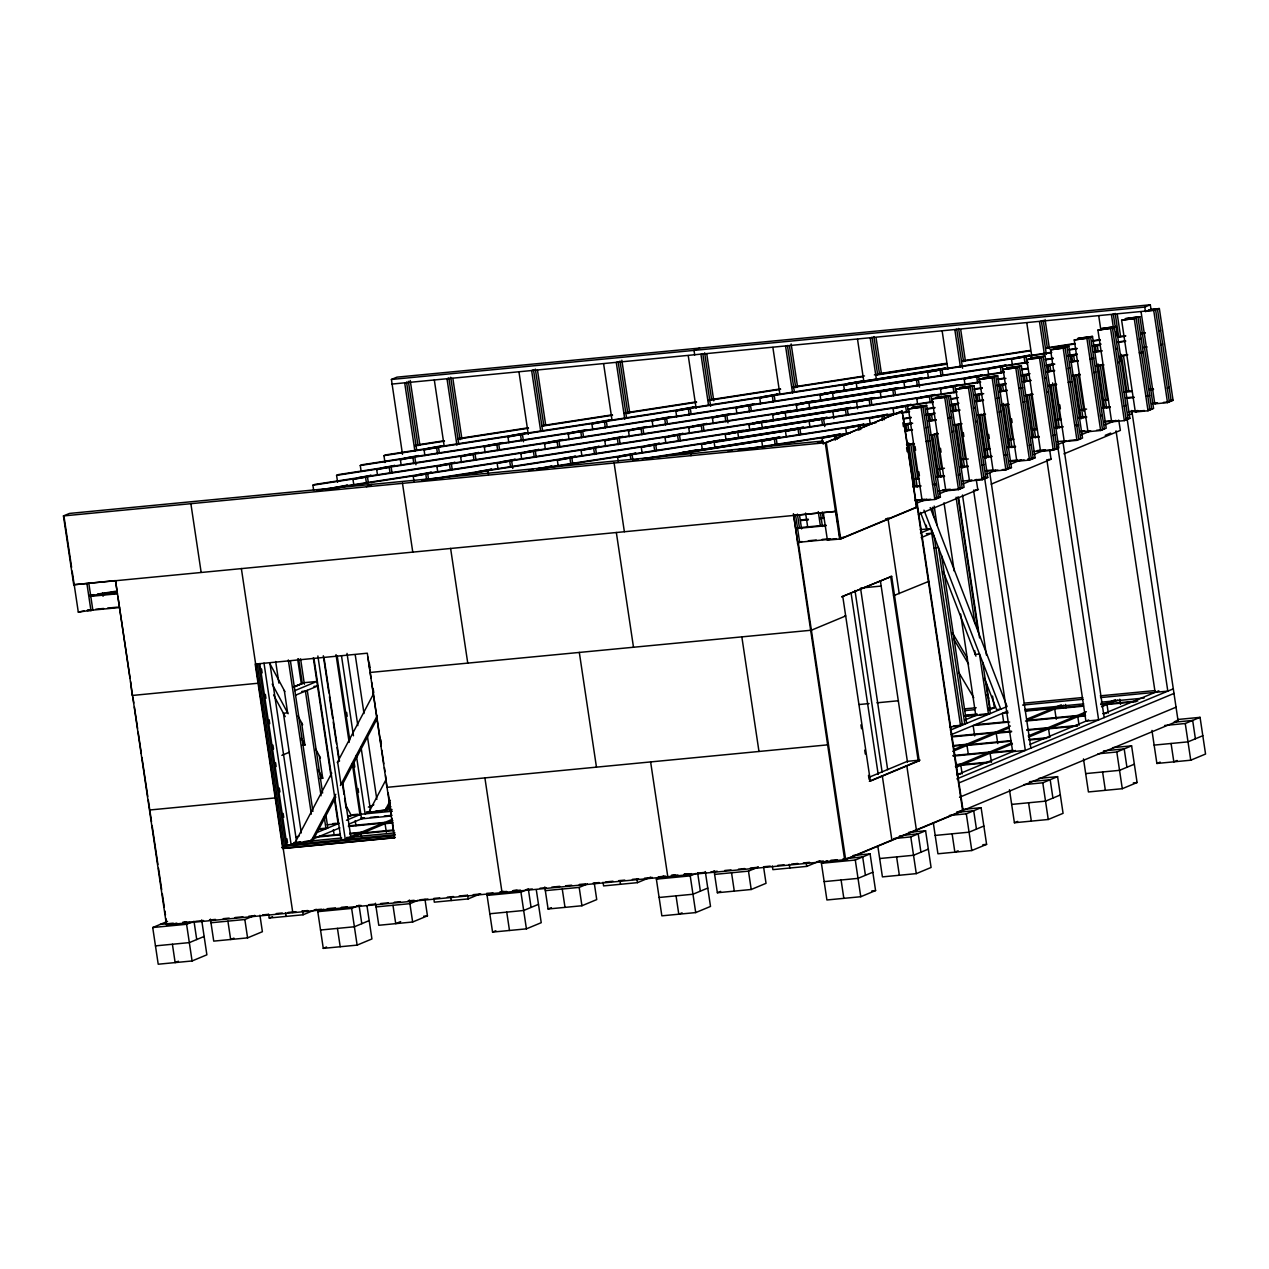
<?xml version="1.0" encoding="UTF-8"?>
<svg xmlns="http://www.w3.org/2000/svg" width="1269" height="1269" viewBox="0 0 1269 1269"><rect width="100%" height="100%" fill="white"/><g stroke="black" fill="none" stroke-linecap="round" stroke-linejoin="round"><path stroke-width="1.5" d="M331.748 773.059L294.82 843.092L312.713 840.776L335.793 797.011M337.284 762.558L373.308 694.27M310.857 841.553L335.793 794.283M340.409 785.527L377.353 715.494M342.265 784.75L377.353 718.222M386.347 779.039L368.803 812.303L386.712 809.987L390.408 802.991M384.856 810.764L390.392 800.263M792.871 515.515L835.985 511.375L73.729 584.755L63.45 515.928L69.446 513.437L822.788 441.057L823.248 444.118M402.495 454.334L391.423 379.463L396.975 377.147L1150.301 304.782L1150.999 309.366L1145.447 311.666L1144.765 307.082L1150.301 304.782M190.858 503.555L201.152 572.367M313.665 490.389L312.904 485.218L314.744 484.441L980.509 381.795M337.617 482.252L336.586 475.367L338.426 474.59L1004.191 371.928M361.046 470.672L360.269 465.501L362.125 464.74L1027.89 362.077M384.983 462.535L383.952 455.65L385.808 454.873L1051.573 352.227M73.729 584.755L115.193 580.615M329.321 489.374L331.177 488.597M333.033 487.835L347.468 485.123L345.612 485.884M353.845 485.139L353.004 479.523L354.86 478.746M356.716 477.969L371.151 475.272L369.295 476.034M377.527 475.272L376.703 469.657L378.543 468.896M380.399 468.118L394.833 465.406L392.978 466.183M401.226 465.422L400.385 459.806L402.225 459.029M404.081 458.268L418.516 455.555L416.676 456.317M424.909 455.571L424.068 449.956L425.924 449.178M427.764 448.401L442.199 445.705L440.359 446.466M343.756 486.661L331.13 489.088M353.004 479.523L367.455 476.811L368.311 482.553M376.703 469.657L391.138 466.944L391.994 472.702M400.385 459.806L414.82 457.094L415.962 464.755M424.068 449.956L438.503 447.243L439.36 452.985M366.503 486.677L372.055 484.361M699.568 348.087L694.016 350.387L694.714 354.971M72.159 571.098L78.297 612.086L84.087 610.944M414.122 482.22L413.25 476.43L415.106 475.653M416.946 474.892L431.397 472.179L429.541 472.956M437.805 472.369L436.933 466.58L438.788 465.802M440.644 465.041L455.079 462.328L453.223 463.09M461.488 462.519L460.615 456.713L462.471 455.952M464.327 455.174L478.762 452.462L476.906 453.239M485.17 452.652L484.314 446.862L486.154 446.101M488.01 445.324L502.445 442.611L500.605 443.389M508.853 442.802L507.997 437.012L509.837 436.235M511.693 435.473L526.127 432.761L524.287 433.522M78.297 612.086L92.843 610.103L88.751 582.772M402.479 483.219L412.758 552.031M413.25 476.43L427.685 473.718L428.525 479.317M436.933 466.58L451.383 463.867L452.208 469.467M460.615 456.713L475.066 454.001L475.891 459.616M484.314 446.862L498.749 444.15L499.589 449.749M507.997 437.012L522.431 434.299L523.542 441.771M241.364 568.496L292.79 912.585M475.304 472.576L473.448 473.353L487.883 470.64L488.454 474.479M477.144 471.814L491.595 469.102L489.739 469.863M498.019 469.149L497.178 463.486L499.034 462.725M500.874 461.948L515.325 459.235L513.469 460.012M521.702 459.283L520.861 453.636L522.717 452.859M524.557 452.097L539.008 449.385L537.152 450.146M545.4 449.432L544.544 443.785L546.4 443.008M548.256 442.231L562.69 439.534L560.835 440.295M569.083 439.582L568.226 433.919L570.082 433.157M571.938 432.38L586.373 429.668L584.517 430.445M592.766 429.715L591.925 424.068L593.765 423.291M595.621 422.529L610.056 419.817L608.216 420.578M497.178 463.486L511.613 460.774L512.771 468.451M520.861 453.636L535.296 450.923L536.168 456.681M544.544 443.785L558.994 441.073L559.851 446.831M568.226 433.919L582.677 431.206L583.534 436.964M591.925 424.068L606.36 421.356L607.216 427.114M537.422 468.721L551.856 466.009L550 466.786M558.233 466.199L557.377 460.409L559.232 459.632M561.072 458.87L575.507 456.158L573.667 456.935M581.963 456.332L581.107 450.543L582.947 449.781M584.803 449.004L599.238 446.291L597.398 447.069M605.646 446.482L604.79 440.692L606.645 439.931M608.486 439.153L622.936 436.441L621.08 437.218M629.345 436.631L628.472 430.841L630.328 430.064M632.168 429.303L646.619 426.59L644.763 427.352M653.027 426.765L652.155 420.975L654.011 420.213M655.867 419.436L670.302 416.724L668.446 417.501M676.71 416.914L675.838 411.124L677.694 410.363M679.549 409.586L693.984 406.873L692.128 407.65M557.377 460.409L571.811 457.697L572.7 463.582M581.107 450.543L595.542 447.83L596.414 453.715M604.79 440.692L619.224 437.979L620.113 443.864M628.472 430.841L642.907 428.129L643.795 434.014M652.155 420.975L666.606 418.278L667.478 424.147M675.838 411.124L690.288 408.412L691.161 414.297M618.209 461.107L617.638 457.316L619.494 456.554M621.35 455.777L635.785 453.065L633.929 453.842M642.146 453.144L641.305 447.465L643.145 446.704M645.001 445.927L659.436 443.214L657.596 443.991M665.876 443.278L665.035 437.615L666.875 436.837M668.731 436.076L683.166 433.363L681.326 434.125M689.559 433.427L688.718 427.748L690.558 426.987M692.414 426.21L706.849 423.497L705.009 424.274M713.241 423.576L712.401 417.898L714.257 417.12M716.097 416.359L730.547 413.646L728.692 414.424M736.94 413.71L736.083 408.047L737.939 407.27M739.779 406.508L754.23 403.796L752.374 404.557M760.623 403.859L759.766 398.18L761.622 397.419M763.478 396.642L777.913 393.929L776.057 394.707M617.638 457.316L632.073 454.603L632.945 460.361M641.305 447.465L655.74 444.753L656.596 450.511M665.035 437.615L679.47 434.902L680.327 440.66M688.718 427.748L703.153 425.036L704.009 430.794M712.401 417.898L726.836 415.185L727.994 422.863M736.083 408.047L750.518 405.334L751.391 411.093M759.766 398.18L774.217 395.468L775.073 401.226M614.085 462.884L624.364 531.711M450.606 548.398L467.753 663.1M701.567 444.388L716.002 441.644L701.567 444.388L702.439 450.162M725.233 434.521L739.668 431.793L725.233 434.521L726.09 440.311M748.948 424.671L763.399 421.942L748.948 424.671L749.82 430.445M772.647 414.804L787.081 412.076L772.647 414.804L773.503 420.594M796.329 404.954L810.764 402.225L796.329 404.954L797.186 410.744M820.012 395.103L834.447 392.375L820.012 395.103L820.869 400.893M843.695 385.253L858.13 382.508L843.695 385.253L844.567 391.026M696.015 449.972L681.58 452.7L779.943 437.044L765.508 439.74L767.364 438.963M719.697 440.105L705.263 442.833L803.642 427.193L789.191 429.874L791.047 429.112M743.364 430.254L728.929 432.983L827.293 417.342L812.858 420.023L814.698 419.262M767.095 420.404L752.66 423.132L851.023 407.476L836.572 410.173L838.428 409.395M790.777 410.537L776.342 413.266L874.706 397.625L860.271 400.306L862.111 399.545M814.46 400.687L800.025 403.415L898.389 387.759L883.954 390.455L885.794 389.694M838.143 390.836L823.708 393.564L922.071 377.908L907.636 380.605L909.492 379.828M861.841 380.97L847.391 383.698L945.77 368.058L931.319 370.738L933.175 369.977M720.348 447.211L722.204 446.434M744.031 437.345L745.886 436.584M767.697 427.494L769.537 426.717M791.428 417.628L793.268 416.866M815.11 407.777L816.95 407.016M838.793 397.927L840.649 397.149M862.476 388.06L864.332 387.299M886.159 378.21L888.014 377.448M905.638 370.056L907.494 369.295M850.389 432.872L739.399 449.987M690.986 455.714L690.463 452.272L692.319 451.51L677.884 454.239L776.247 438.582L777.104 444.34M715.034 448.29L714.161 442.421L799.93 428.732L800.787 434.49M738.685 438.424L737.812 432.57L823.597 418.881L824.739 426.558M762.415 428.573L761.543 422.704L847.327 409.015L848.184 414.773M786.098 418.722L785.225 412.853L871.01 399.164L871.866 404.922M809.796 408.856L808.908 403.003L894.693 389.297L895.549 395.071M833.368 398.307L832.591 393.136L918.375 379.447L919.517 387.124M857.162 389.155L856.289 383.286L942.058 369.596L942.93 375.354M822.629 442.072L822.042 438.217L823.898 437.44M825.754 436.663L840.189 433.966L838.333 434.728M846.597 434.141L845.741 428.351L847.581 427.59M849.437 426.812L863.872 424.1L862.032 424.877M870.28 424.274L869.424 418.5L871.264 417.723M873.12 416.962L887.554 414.249L885.714 415.011M893.947 414.424L893.075 408.65L894.931 407.872M896.786 407.111L911.221 404.399L909.365 405.16M917.677 404.573L916.805 398.783L918.661 398.022M920.501 397.245L934.952 394.532L933.096 395.309M941.36 394.707L940.488 388.933L942.344 388.155M944.199 387.394L958.634 384.681L956.778 385.443M965.043 384.856L964.186 379.082L966.026 378.305M967.882 377.527L982.317 374.831L980.461 375.592M988.725 375.005L987.869 369.216L989.709 368.454M991.565 367.677L1006 364.964L1004.16 365.742M1012.408 365.139L1011.552 359.365L1013.408 358.588M1015.248 357.826L1029.682 355.114L1027.842 355.875M817.236 443.373L822.788 441.057M822.042 438.217L836.493 435.505L837.064 439.391M845.741 428.351L860.176 425.638L860.763 429.541M869.424 418.5L883.859 415.788L884.445 419.69M893.075 408.65L907.525 405.937L908.398 411.791M916.805 398.783L931.24 396.071L932.414 403.875M940.488 388.933L954.938 386.22L955.811 392.073M964.186 379.082L978.621 376.37L979.494 382.207M987.869 369.216L1002.304 366.503L1003.176 372.356M1011.552 359.365L1025.986 356.652L1027.16 364.457M63.45 515.928L826.262 442.643L902.132 411.077L916.535 507.426L840.665 538.992L827.404 540.118L823.311 512.787M837.366 438.503L839.221 437.742M926.671 405.414L912.125 407.397L926.671 405.414L940.392 497.162L934.841 499.478L922.135 500.7L908.43 408.935L922.975 406.952L936.681 498.701M950.354 395.563L935.808 397.546L950.354 395.563L964.075 487.312L958.523 489.628L945.833 490.849L932.112 399.085L933.968 398.323L946.658 397.102L960.379 488.851L938.727 490.929M974.053 385.697L959.507 387.695L974.053 385.697L987.758 477.461L982.206 479.761L969.516 480.983L955.795 389.234L970.341 387.235L984.062 479L974.989 479.872M997.735 375.846L983.189 377.829L997.735 375.846L1011.441 467.595L1005.889 469.911L993.199 471.132L979.478 379.383L994.024 377.385L1007.745 469.149L1002.304 469.657M1021.386 365.995L1006.84 367.978L1021.386 365.995L1035.107 457.744L1029.556 460.06L1016.85 461.281L1003.144 369.517L1017.69 367.534L1031.411 459.283L1027.779 459.632M1045.117 356.129L1030.571 358.128L1045.117 356.129L1058.838 447.894L1053.286 450.194L1040.58 451.415L1026.875 359.666L1028.715 358.889L1041.421 357.668L1055.126 449.432L1033.474 451.51M1068.799 346.278L1054.253 348.261L1068.799 346.278L1082.52 438.027L1076.969 440.343L1064.263 441.564L1050.558 349.8L1065.103 347.817L1078.824 439.566M1092.498 336.428L1077.936 338.411L1092.498 336.428L1106.203 428.176L1100.651 430.492L1087.961 431.714L1074.24 339.949L1088.786 337.966L1102.507 429.715L1096.59 430.286M1116.181 326.561L1101.635 328.56L1116.181 326.561L1129.886 418.326L1124.334 420.626L1111.644 421.847L1097.923 330.099L1112.469 328.1L1126.19 419.865M1139.863 316.711L1125.317 318.693L1139.863 316.711L1153.569 408.459L1148.017 410.775L1135.327 411.997L1121.622 320.232L1136.167 318.249L1149.873 410.014M616.337 532.472L633.485 647.174M258.511 683.198L132.198 695.475L130.612 681.675M908.43 408.935L922.975 406.952M932.112 399.085L946.658 397.102M955.795 389.234L970.341 387.235M979.478 379.383L994.024 377.385M1003.144 369.517L1017.69 367.534M1026.875 359.666L1041.421 357.668M1050.558 349.8L1065.103 347.817M1074.24 339.949L1088.786 337.966M1097.923 330.099L1112.469 328.1M1121.622 320.232L1136.167 318.249M391.994 384.063L1155.647 310.096L1169.352 401.861L1163.451 402.432M1148.429 310.207L1159.343 308.557L1173.064 400.322L1167.512 402.622L1154.806 403.843L1141.101 312.095M909.683 423.735L911.539 422.958L904.337 424.068M957.064 404.018L958.904 403.241L951.718 404.351M980.715 394.167L982.571 393.39M1028.128 374.45L1029.984 373.673L1022.782 374.783M1051.811 364.6L1053.667 363.822L1046.481 364.933M1099.192 344.882L1101.032 344.105L1093.846 345.216M293.98 686.624L302.323 683.483L298.627 658.801M293.996 686.91L304.148 682.69L316.838 681.469L294.868 690.622M293.171 687.29L302.323 683.483M926.1 427.891L927.956 427.114M949.783 418.024L951.639 417.263L947.737 417.866M973.466 408.174L975.322 407.397M997.148 398.323L999.004 397.546M1020.815 388.473L1022.671 387.695L1018.769 388.298M1044.546 378.606L1046.402 377.829M1068.228 368.756L1070.084 367.978M1091.911 358.889L1093.767 358.128L1089.865 358.73M1115.594 349.038L1117.45 348.261M1139.292 339.188L1141.132 338.411M1158.771 331.035L1160.612 330.257M295.55 695.206L317.536 686.053L313.903 686.402M928.162 441.66L930.003 440.898L926.1 441.501M951.845 431.809L953.701 431.048M975.528 421.958L977.384 421.181M999.211 412.108L1001.067 411.33M1022.877 402.241L1024.733 401.48M1046.608 392.391L1048.448 391.613M1070.29 382.524L1072.146 381.763L1068.228 382.366M1093.973 372.674L1095.829 371.912M1117.656 362.823L1119.512 362.046M1141.339 352.972L1143.195 352.195L1139.276 352.798M1160.834 344.819L1162.674 344.042M793.664 515.436L844.646 859.716L1178.092 720.935L1131.774 410.49M149.774 809.987L275.643 797.884M281.861 755.356L289.126 752.327M934.634 484.948L936.474 484.171L932.541 484.552M958.317 475.082L960.173 474.32M982 465.231L983.856 464.47M1005.683 455.381L1007.538 454.603L1003.605 454.984M1029.349 445.53L1031.205 444.753M1053.08 435.664L1054.92 434.902M1076.762 425.813L1078.618 425.036L1074.669 425.416M1100.445 415.946L1102.301 415.185M1124.128 406.096L1125.984 405.334M1147.811 396.245L1149.666 395.468L1145.733 395.849M1167.306 388.092L1169.146 387.331M797.789 542.973L800.565 541.815M797.344 543.148L802.024 541.53M827.404 540.118L829.244 539.357M922.135 500.7L923.991 499.923M969.516 480.983L971.356 480.221M993.199 471.132L995.055 470.355M1016.85 461.281L1018.706 460.504M1064.263 441.564L1066.119 440.787M1087.961 431.714L1089.801 430.937M1111.644 421.847L1113.484 421.086M1135.327 411.997L1137.183 411.219M1154.806 403.843L1156.662 403.082M917.55 502.873L926.656 499.098M939.377 493.8L950.307 489.247L942.534 489.977M963.028 483.949L972.133 480.158M986.679 474.114L995.784 470.323M1010.346 464.264L1021.259 459.727M1033.997 454.429L1044.91 449.876M1057.474 444.658L1066.737 440.803M1081.299 434.744L1090.388 430.952M1104.95 424.909L1115.863 420.356M1128.601 415.058L1132.234 413.551M579.314 652.377L596.446 767.063M1105.22 435.346L1110.676 433.078M918.423 514.421L978.462 489.437M991.2 484.139L1051.24 459.156M1063.961 453.858L1120.368 430.397L1118.735 420.118M920.485 533.028L931.065 528.634L934.254 536.771L962.394 725.138L953.336 725.995M921.183 537.612L931.747 533.218L926.307 533.741M741.826 636.768L758.973 751.454M891.663 576.348L841.791 596.779L891.663 576.348L919.232 760.781L870.375 781.101L842.806 596.684M295.661 837.318L299.294 835.811M368.343 807.084L373.832 804.8M347.801 816.982L351.323 815.507L345.707 805.038M282.971 846.661L287.809 844.646M317.44 832.321L339.204 823.264M346.453 820.25L360.967 814.206M281.718 847.613L284.494 846.455L394.833 835.859M296.66 842.315L291.124 844.631L264 663.132M928.845 581.345L893.535 595.716M310.857 839.935L339.886 827.848M348.959 824.073L364.33 817.68M387.204 808.163L390.868 806.64M484.885 777.786L502.032 892.488M350.466 836.731L392.184 819.362M351.069 837.826L392.787 820.472M201.66 919.946L206.879 954.811L192.079 960.966L158.213 964.218L152.724 927.528L167.54 921.357M117.24 592.258L115.495 580.599L166.477 924.863L166.049 918.851M172.172 924.181L176.835 923.134M152.724 927.528L186.591 924.276L192.507 921.802M394.437 837.81L367.312 653.202L255.18 664.115L282.749 848.549L394.437 837.81L391.978 818.219M204.135 936.459L189.335 942.613L155.468 945.881M210.987 922.769L244.838 919.517L254.72 915.409M268.695 914.362L269.234 918.026L272.534 916.662M650.616 761.86L667.764 876.562M178.437 961.236L175.138 962.6L172.41 944.247M233.94 938.124L230.657 939.504L227.912 921.151M210.432 919.105L213.731 941.122L247.582 937.87L262.382 931.716L259.923 915.203M269.234 918.026L303.101 914.775L316.251 909.302M366.995 905.923L371.928 938.949L357.128 945.119L323.278 948.371L317.789 911.665L323.706 909.207M317.789 911.665L351.64 908.414L359.048 905.336L361.792 923.689M369.184 920.596L354.384 926.767L320.534 930.018M418.12 900.244L409.903 903.671L376.036 906.923M323.278 948.371L326.561 946.991M400.655 921.595L395.722 923.642L392.978 905.289M827.959 744.824L386.886 787.351L385.586 775.502M375.497 903.242L378.781 925.275L412.647 922.008L427.447 915.853L424.972 899.34M439.772 897.881L433.855 898.436L434.299 902.164L468.15 898.912L479.666 894.122M536.279 889.664L541.228 922.69L526.413 928.845L492.562 932.096L487.074 895.406L493.007 892.932L486.661 893.36M487.074 895.406L520.94 892.155L528.332 889.061L531.077 907.414M965.138 719.92L976.099 715.367M988.884 710.053L994.373 707.769L992.548 696.078M950.433 730.103L1007.063 706.547L930.193 507.568M538.484 904.337L523.685 910.492L489.818 913.759M545.337 890.648L579.187 887.396L587.42 883.97M951.131 734.703L1007.745 711.132M492.562 932.096L495.846 930.732M544.782 886.983L548.081 909.001L551.365 907.636M869.313 777.167L907.367 761.321L920.057 760.099L869.328 781.228M953.987 749.487L1010.378 726.027M1026.748 719.206L1061.328 704.818M548.081 909.001L581.932 905.749L596.731 899.594L594.273 883.081M603.045 882.241L603.584 885.905L637.45 882.653L650.6 877.18M952.749 751.359L1009.156 727.883M1063.739 705.183L1025.526 721.078L1075.414 716.303M705.31 871.565L710.513 906.431L695.713 912.585L661.847 915.837L656.374 879.131L663.766 876.054M656.374 879.131L690.225 875.88L696.142 873.421M955.398 766.238L1011.79 742.777M1028.16 735.957L1086.391 711.735M1102.761 704.914L1115.499 699.616M955.985 767.348L1012.392 743.872M1028.762 737.067L1085.154 713.59M1101.54 706.785L1117.91 699.965M956.905 774.82L1015.422 750.471M1029.682 744.538L1088.691 719.983M1104.284 713.495L1158.851 690.796M956.874 778.896L1173.365 688.813M959.348 782.751L1174.063 693.397M707.769 888.078L692.969 894.233L659.103 897.484M714.621 874.389L748.488 871.137L758.354 867.028M714.066 870.724L717.366 892.741L720.649 891.377M682.072 912.839L678.788 914.219L676.044 895.866M959.523 797.265L1176.109 707.166M717.366 892.741L751.216 889.49L766.032 883.319L763.557 866.806M772.329 865.966L772.884 869.646L806.735 866.394L819.901 860.905M853.165 855.496L870.09 853.863L875.578 890.568L860.763 896.723L826.912 899.975L821.424 863.285L827.34 860.81M166.477 924.863L845.662 859.605L963.139 810.732L916.694 499.986M821.424 863.285L855.29 860.033L870.09 853.863M893.868 838.555L910.793 836.921L925.593 830.767L931.081 867.473L916.281 873.627L882.415 876.879L877.767 845.677M949.386 815.459L966.312 813.826L981.111 807.671L986.6 844.377L971.8 850.531L937.934 853.783L933.27 822.582M1023.972 784.607L1042.785 782.799L1057.585 776.628L1063.073 813.334L1048.257 819.488L1014.407 822.74L1009.474 789.715M1097.986 753.802L1116.799 751.994L1131.599 745.839L1137.087 782.529L1122.288 788.699L1088.421 791.951L1083.488 758.91M1164.577 725.487L1185.262 723.504L1200.062 717.35L1205.55 754.04L1190.75 760.21L1156.884 763.462L1151.951 730.421M872.834 872.215L858.018 878.37L824.168 881.622M928.337 849.12L913.537 855.274L879.687 858.526M983.856 826.024L969.056 832.178L935.19 835.43M1060.329 794.981L1045.529 801.151L1011.663 804.403M1134.343 764.192L1119.544 770.346L1085.677 773.598M1202.806 735.703L1188.006 741.857L1154.14 745.109M1014.407 822.74L1017.69 821.376M1156.884 763.462L1160.183 762.098M958.158 850.785L954.859 852.149L952.115 833.812M1177.109 760.464L1173.825 761.828L1171.081 743.475M415.058 445.229L444.372 440.708M458.046 438.598L528.396 427.748M542.069 425.638L612.419 414.789M624.142 412.98L696.443 401.829M708.181 400.021L780.483 388.885M792.205 387.077L864.506 375.925M878.18 373.816L946.436 363.283M962.013 360.888L1030.158 350.387M1045.735 347.976L1074.938 343.471M1092.466 340.774L1100.255 339.569M1117.783 336.872L1125.571 335.666M1141.148 333.271L1145.035 332.668M415.153 445.689L444.467 441.168M458.157 439.058L528.491 428.224M542.18 426.114L612.53 415.264M624.253 413.456L696.554 402.305M708.276 400.496L780.578 389.345M792.3 387.537L862.65 376.687M874.373 374.878L947.023 363.664M962.108 361.364L1030.254 350.847M1045.83 348.452L1075.049 343.947M1092.561 341.234L1100.35 340.044M1117.878 337.332L1125.666 336.142M1141.243 333.731L1145.13 333.128M947.102 364.14L875.769 375.132L877.609 374.371L872.089 337.348L870.233 338.109L876.356 379.114M1069.101 349.514L1076.889 348.325M1092.466 345.914L1100.255 344.724M1117.767 342.011L1125.555 340.822M383.952 455.65L1051.668 352.687M1069.196 349.99L1076.984 348.785M1092.561 346.389L1100.35 345.184M1117.862 342.487L1125.651 341.282M1068.355 355.352L1077.349 353.972M1045.402 359.381L1053.191 358.175M1068.308 355.843L1076.556 354.574M1094.084 351.878L1101.873 350.672M360.269 465.501L1027.985 362.553M1045.497 359.841L1053.286 358.651M1068.26 356.335L1076.651 355.05M1094.179 352.338L1101.968 351.132M1143.21 347.532L1147.128 346.929M1021.719 369.231L1027.557 368.327M1046.417 365.424L1054.825 364.124M1070.401 361.728L1078.19 360.523M336.586 475.367L1004.302 372.404M1021.815 369.707L1027.668 368.803M1046.37 365.916L1052.969 364.901M1070.497 362.188L1078.285 360.999M1121.669 355.51L1127.538 354.606M1119.813 356.288L1127.649 355.082M998.037 379.082L1003.874 378.194M1021.402 375.481L1029.191 374.292M1046.719 371.579L1054.507 370.374M312.904 485.218L980.604 382.255M998.132 379.558L1005.92 378.352M1021.497 375.957L1029.286 374.752M1046.814 372.055L1054.602 370.849M1096.019 365.678L1101.904 364.774M1096.13 366.138L1103.967 364.933M997.307 384.919L1006.301 383.539M316.473 490.389L956.826 391.645M974.354 388.948L982.143 387.743M997.26 385.411L1005.508 384.142M1023.036 381.446L1030.825 380.24M318.519 490.548L322.437 489.945M326.339 489.342L956.921 392.121M974.449 389.409L982.238 388.219M997.196 385.903L1005.603 384.602M1023.131 381.906L1030.92 380.7M1072.337 375.529L1080.173 374.323M1072.448 375.989L1080.268 374.783M975.369 394.5L980.778 393.676M421.705 480.364L933.096 401.512M950.624 398.799L958.412 397.609M975.322 394.992L983.729 393.707M999.306 391.296L1007.094 390.091M433.538 479.016L933.191 401.972M950.719 399.275L956.556 398.371M975.274 395.484L981.873 394.469M999.401 391.772L1007.189 390.566M1048.654 385.379L1056.49 384.174M1048.765 385.855L1056.585 384.65M528.983 470.022L532.885 469.419M536.787 468.816L909.445 411.362M926.957 408.65L934.745 407.46M950.322 405.049L958.111 403.859M975.639 401.147L983.427 399.957M538.849 468.991L897.849 413.631M901.751 413.028L909.54 411.822M927.068 409.126L934.856 407.92M950.433 405.525L958.222 404.319M975.734 401.623L983.523 400.417M542.704 468.88L546.304 468.324M1026.922 394.945L1032.792 394.024M1025.082 395.706L1032.903 394.5M926.227 414.487L935.221 413.107M634.262 459.997L638.164 459.394M642.082 458.791L876.022 422.72M903.274 418.516L911.063 417.311M926.18 414.979L934.428 413.71M951.956 411.013L959.745 409.808M646.095 458.648L872.215 423.783M903.369 418.976L911.158 417.787M926.132 415.471L934.523 414.186M952.051 411.473L959.84 410.268M1001.241 405.097L1007.11 404.192M1001.352 405.572L1009.172 404.367M728.247 451.193L732.102 450.606M737.892 449.718L743.666 448.829M904.289 424.56L912.697 423.259M928.274 420.864L936.062 419.658M751.185 448.655L848.533 433.649M904.242 425.052L910.841 424.036M928.369 421.34L936.157 420.134M977.574 414.947L981.492 414.344M977.685 415.423L985.521 414.217M822.804 443.325L826.706 442.722M904.591 430.714L912.379 429.525M904.686 431.19L912.474 429.985M953.891 424.814L961.728 423.592M954.002 425.274L961.839 424.068M934.127 434.061L938.045 433.459M930.32 435.124L938.14 433.919M906.526 444.515L912.395 443.611M906.637 444.991L914.457 443.785M89.718 595.272L93.636 594.669M97.554 594.066L117.113 591.053M117.224 591.528L89.829 595.748L117.335 593.194M942.058 369.596L927.623 372.293L928.496 378.162M918.375 379.447L903.94 382.143L904.813 388.028M894.693 389.297L880.242 391.994L881.13 397.879M871.01 399.164L856.559 401.845L857.59 408.745M847.327 409.015L832.876 411.711L833.907 418.596M823.597 418.881L809.146 421.562L810.034 427.447M799.93 428.732L785.495 431.428L786.368 437.297M776.247 438.582L761.812 441.279L762.828 448.163M391.423 379.463L1144.765 307.082M1150.269 309.43L1159.343 308.557M1144.765 311.143L1155.647 310.096M902.132 411.077L825.247 442.738L839.65 539.087L916.71 507.029L902.989 415.264M1125.841 391.486L1131.742 390.915M1149.46 389.218L1153.394 388.837M1123.985 392.248L1131.869 391.502M1149.587 389.789L1153.521 389.424M1104.395 399.83L1108.329 399.449M1126.047 397.736L1133.915 396.991M1104.506 400.401L1108.44 400.021M1126.158 398.323L1134.042 397.562M1169.431 400.671L1173.064 400.322M1080.712 409.681L1086.613 409.11M1102.364 407.603L1110.232 406.841M1080.823 410.252L1084.757 409.887M1102.475 408.174L1110.359 407.428M1151.633 403.558L1157.55 402.987M1130.076 411.315L1137.944 410.553M1147.795 409.617L1151.729 409.237L1138.007 317.488M1128.22 412.092L1144.432 410.522M1057.014 419.531L1060.963 419.151M1078.682 417.453L1086.55 416.692M1057.14 420.118L1061.074 419.738M1078.793 418.04L1086.661 417.279M1126.269 418.675L1129.886 418.326M1104.411 421.356L1112.294 420.61M1104.538 421.942L1118.322 420.626M1033.331 429.382L1037.281 429.017M1054.983 427.304L1062.867 426.558M1033.458 429.969L1037.392 429.588M1055.11 427.891L1062.978 427.13M1080.728 431.222L1084.662 430.841M1080.855 431.793L1090.69 430.857M1009.648 439.248L1013.582 438.868M1031.3 437.171L1039.184 436.409M1009.775 439.82L1013.709 439.455M1031.427 437.742L1039.295 436.996M1057.172 441.66L1065.04 440.898M1068.974 440.517L1077 439.74M985.918 449.099L989.852 448.734M1007.57 447.021L1015.454 446.276M986.045 449.686L989.979 449.305M1007.697 447.608L1015.565 446.847M1037.296 450.543L1045.164 449.797M1053.048 449.036L1056.982 448.655L1043.277 356.906M962.267 458.966L966.201 458.585M983.919 456.872L991.787 456.126M962.378 459.537L968.279 458.966M984.03 457.459L991.914 456.697M1031.475 458.093L1035.107 457.744M1009.632 460.79L1017.5 460.028M1027.811 459.045L1033.252 458.521L1019.546 366.757M1009.743 461.377L1024.146 459.981M938.584 468.816L944.485 468.245M960.236 466.738L968.104 465.977M938.695 469.387L942.629 469.022M960.347 467.309L968.215 466.564M1048.242 459.505L1051.065 459.235L1049.78 450.622M1007.824 467.944L1011.441 467.595M985.965 470.64L991.882 470.069M986.092 471.227L997.894 470.085M914.886 478.667L918.835 478.286M936.538 476.589L944.422 475.827M915.012 479.254L918.946 478.873M936.665 477.176L944.533 476.414M982.317 477.985L987.758 477.461M981.968 478.603L985.902 478.223L972.197 386.474M962.41 481.078L970.277 480.317M912.855 486.439L920.739 485.694M912.982 487.026L920.85 486.265M958.285 488.454L962.219 488.089L948.514 396.325M974.973 489.993L977.796 489.723L976.242 479.396M936.76 497.511L940.392 497.162M914.917 500.208L924.752 499.256M934.603 498.32L938.537 497.94L924.831 406.175M915.028 500.795L930.78 499.272M915.52 507.521L916.535 507.426M800.469 519.989L808.337 519.227M820.155 518.085L824.089 517.72M800.58 520.56L808.464 519.814M820.266 518.672L824.2 518.291M885.683 518.767L889.315 518.418M796.472 527.952L825.992 525.112M89.893 596.414L117.462 593.781M796.583 528.523L826.103 525.699M920.184 529.665L931.065 528.634L960.554 725.9L949.672 726.947M87.434 610.024L91.067 609.675M95.778 609.231L103.646 608.47M107.579 608.089L117.43 607.153M808.369 540.768L816.237 540.007M822.138 539.436L830.021 538.691M839.856 537.739L843.79 537.358M87.402 610.627L119.508 607.534M798.645 542.291L836.509 538.659M934.19 547.986L938.425 547.573L964.805 724.123L961.172 724.472M861.714 587.928L881.336 586.056M844.678 616.036L845.693 615.941L811.383 630.217L370.183 672.459L371.056 678.296M301.784 691.446L305.417 691.097L321.057 795.774M302.054 745.268L304.877 744.998L301.546 722.696M859.256 704.517L869.059 703.565M876.895 702.82L898.468 700.742M964.361 708.895L976.194 707.753M1024.242 703.137L1082.711 697.522M1100.255 695.84L1154.822 690.59M964.726 710.64L974.576 709.688M988.377 708.356L994.293 707.801M1022.592 705.072L1083.012 699.267M1100.556 697.585L1167.813 691.129L1126.967 417.802M965.408 715.224L977.241 714.082M1025.225 709.482L1083.694 703.867M1101.238 702.169L1144.115 698.061M964.963 715.779L976.495 714.669M979.462 714.558L990.343 713.511L982.682 662.291M965.043 716.366L976.559 715.256M1025.368 710.561L1054.174 707.801M319.899 778.547L322.723 778.278L319.391 755.959M1008.141 712.813L1002.383 713.368L1003.668 721.966M1025.431 711.148L1052.318 708.562M1056.554 708.165L1083.44 705.58M1100.731 703.914L1106.505 703.359M1083.52 706.167L1054.713 708.927L1056.252 719.253M1100.81 704.501L1104.649 704.136M1108.884 703.724L1137.833 700.948M1135.977 701.709L1107.028 704.501L1108.313 713.099M975.004 724.758L1007.649 721.633M1009.648 722.029L973.149 725.535L974.687 735.861M1027.319 720.332L1077.254 715.526M1079.649 715.89L1085.439 715.335M1102.809 713.67L1106.663 713.305M1085.518 715.922L1077.793 716.668L1079.078 725.265M951.528 736.369L995.705 732.134M951.591 736.956L993.849 732.895M998.084 732.499L1011.536 731.198M1026.891 729.723L1048.02 727.692M1011.599 731.785L996.228 733.26L997.783 743.586M1026.97 730.309L1046.179 728.469M1050.399 728.057L1077.429 725.456M1077.508 726.042L1048.559 728.834L1049.844 737.432M1177.489 719.507L1200.062 717.35M1175.268 721.204L1178.092 720.935M1173.857 722.235L1192.67 720.427L1195.398 738.78M953.019 745.585L966.47 744.3M953.082 746.172L964.614 745.062M968.85 744.665L1011.107 740.604M1011.171 741.191L966.994 745.426L968.279 754.024M1028.889 739.478L1048.194 737.622M1028.969 740.065L1046.338 738.399M386.141 808.179L389.71 807.845M366.424 811.938L370.659 811.525L365.107 813.841L356.351 755.293M376.005 811.018L392.01 809.479M953.051 755.531L989.55 752.025M953.13 756.118L987.694 752.803M991.93 752.39L1013.154 750.344M1013.233 750.931L990.09 753.167L991.375 761.765M352.719 814.73L358.159 814.206M360.872 814.254L392.359 811.224M348.499 815.777L359.936 814.635L352.354 763.89M919.232 760.781L918.217 760.877L890.648 576.443M360.555 818.346L364.489 817.966M370.405 817.395L378.273 816.633M384.174 816.078L392.058 815.317M905.812 766.032L906.827 765.937L916.424 830.164L915.409 830.259M391.074 815.999L361.554 818.838L353.29 763.51M1112.786 747.647L1131.599 745.839M332.7 823.644L336.333 823.295M327.228 824.771L338.109 823.724L334.318 798.344M956.477 764.557L960.316 764.192M1103.507 750.899L1124.191 748.916L1126.935 767.269M962.695 764.557L991.644 761.781M987.869 762.732L960.839 765.318L962.124 773.931M348.404 825.897L384.904 822.391M318.757 828.831L326.022 828.134M318.725 829.434L325.974 828.736L324.245 817.093M348.483 826.484L383.048 823.169M386.918 822.915L392.676 822.36M392.755 822.946L385.062 823.692L386.347 832.29M881.321 776.231L882.336 776.136L891.933 840.364L890.917 840.459M956.62 774.502L960.474 774.122M318.963 836.319L340.092 834.288M349.689 833.368L361.221 832.258M313.269 837.445L340.155 834.875M349.768 833.939L359.365 833.019M362.855 832.924L393.596 829.974M393.66 830.561L361.015 833.701L361.522 837.143M293.853 842.584L300.325 841.966M304.259 841.585L341.726 837.984M346.611 837.524L394.96 832.876M395.325 834.621L286.889 845.027L259.764 663.544M282.892 848.39L395.198 837.588M1038.772 778.436L1057.585 776.628M1029.492 781.704L1050.177 779.705L1052.921 798.058M1133.328 782.894L1137.087 782.529M962.299 809.479L981.111 807.671M959.205 811.113L963.139 810.732M956.921 812.065L959.745 811.795M956.778 812.366L973.704 810.748L976.448 829.101M908.667 832.401L925.593 830.767M903.147 835.288L918.201 833.844L920.945 852.197M899.547 835.938L902.465 835.652M982.841 844.726L986.6 844.377M160.132 924.435L173.298 923.182M182.704 922.277L186.464 921.913M500.129 891.774L503.888 891.409M513.295 890.521L517.054 890.156M671.285 875.34L675.06 874.976M684.467 874.071L688.226 873.706M843.869 858.748L862.682 856.94L865.426 875.293M183.862 922.452L190.017 921.865M195.68 921.326L203.548 920.564M209.448 919.993L215.492 919.422M223.233 918.677L229.213 918.106M235.051 917.535L242.934 916.789M248.819 916.218L254.72 915.647M262.54 914.901L268.505 914.33M276.261 913.585L282.289 912.998M288.031 912.459L295.867 911.697M301.752 911.126L307.875 910.539M315.473 909.81L321.66 909.223M327.228 908.683L335.428 907.89M341.345 907.335L347.246 906.764M356.986 905.828L361.03 905.431M368.771 904.686L374.799 904.115M380.557 903.56L388.425 902.798M394.31 902.243L400.401 901.656M408.063 900.911L414.17 900.324M419.865 899.784L427.954 899.007M447.37 897.135L453.541 896.548M459.156 896.009L467.325 895.232M473.226 894.661L480.777 893.931M500.414 892.044L506.696 891.441M512.517 890.886L520.48 890.124M526.27 889.569L532.282 888.982M540.023 888.237L546.067 887.665M551.809 887.11L559.835 886.333M565.752 885.762L571.653 885.207M579.33 884.461L585.437 883.874M593.083 883.145L599.206 882.558M605.123 881.987L612.99 881.225M618.622 880.686L624.808 880.099M632.374 879.369L638.577 878.767M644.493 878.211L652.361 877.45M658.262 876.879L665.781 876.165M671.682 875.594L677.947 874.991M683.848 874.42L691.716 873.675M697.601 873.104L705.469 872.342M710.973 871.819L717.255 871.216M724.726 870.502L731.007 869.899M738.479 869.17L744.76 868.567M750.28 868.044L758.132 867.282M764.033 866.727L770.315 866.124M777.786 865.395L784.068 864.792M791.539 864.078L797.82 863.475M803.325 862.952L809.606 862.333M817.077 861.619L823.359 861.016M830.846 860.303L837.128 859.7M842.632 859.176L846.946 858.748M423.687 916.218L427.447 915.853M871.803 890.933L875.578 890.568M952.369 632.787L967.454 658.294M953.527 638.656L968.612 664.163M986.727 694.762L988.741 698.156M958.698 672.3L973.783 697.807M269.916 663.703L284.89 691.621M297.993 716.049L302.672 724.773M315.775 749.202L320.438 757.926M272.216 684.086L288.126 713.749M301.229 738.177L304.972 745.157M318.075 769.585L322.754 778.309M273.596 694.968L285.208 716.62M923.975 510.154L1000.781 709.165L996.546 709.577L984.458 678.249M920.453 512.406L926.862 528.983L926.259 525.192M943.216 571.367L975.924 656.136M1157.487 309.335L1171.208 401.083M1153.791 310.873L1167.512 402.622M1134.312 319.027L1148.017 410.775M1185.262 723.504L1190.75 760.21M1117.323 314.585L1120.527 336.047M1123.446 355.574L1128.696 390.709M1115.181 313.395L1118.687 336.824M1121.304 354.4L1126.856 391.486M1115.086 325.879L1113.325 314.173L1111.485 314.934L1113.532 328.608M1115.959 331.732L1116.546 335.635M1119.75 357.112L1120.337 361.015M1114.325 327.339L1128.046 419.087M1110.629 328.877L1124.334 420.626M1098.78 316.155L1100.826 329.829M1116.038 430.841L1155.123 692.351M1102.111 364.425L1107.361 399.624M1098.208 351.513L1097.336 345.644L1095.48 346.421L1096.368 352.29M1100.255 365.202L1106.679 408.206M1098.113 364.013L1104.538 407.016M1090.642 337.189L1104.347 428.954M1086.946 338.728L1100.651 430.492M1078.428 374.292L1083.98 411.426M1074.526 361.364L1073.653 355.51L1071.797 356.272L1072.686 362.141M1076.572 375.053L1082.996 418.056M1074.716 375.83L1081.156 418.833M1119.734 699.219L1120.495 704.374M1066.959 347.04L1080.665 438.804M1063.248 348.594L1076.969 440.343M1116.799 751.994L1122.288 788.699M1059.805 404.874L1060.392 408.777M1045.069 319.534L1049.447 348.816M1054.745 384.142L1059.996 419.325M1063.025 442.342L1104.173 717.604M1043.229 320.311L1047.306 347.643M1050.843 371.23L1049.971 365.361L1048.115 366.138L1048.987 371.991M1052.604 382.952L1059.314 427.923M1046.338 354.273L1041.373 321.073L1039.517 321.85L1044.482 355.034M1051.033 385.681L1057.474 428.684M1057.775 446.609L1098.621 719.92L1085.915 721.141L1046.83 459.632M1102.602 771.964L1105.347 790.317M1039.565 358.445L1053.286 450.194M1026.827 323.072L1031.792 356.256M1031.047 393.993L1036.313 429.192M1024.131 357.43L1025.019 363.267M1027.16 381.081L1026.288 375.212L1024.432 375.989L1025.304 381.858M1029.207 394.77L1035.631 437.773M1027.351 395.531L1033.489 436.584M1015.834 368.296L1029.556 460.06M1065.548 704.422L1066.071 707.864M1011.552 418.722L1012.139 422.625M1007.364 403.859L1012.63 439.042M1000.448 367.28L1001.32 373.134M1003.478 390.931L1002.589 385.078L1000.749 385.839L1001.622 391.709M1005.524 404.621L1011.948 447.624M1003.382 403.431L1009.807 446.45M995.879 376.623L1009.601 468.372M992.184 378.162L1005.889 469.911M1042.785 782.799L1048.257 819.488M988.71 434.442L989.281 438.36M983.634 413.71L988.9 448.893M976.765 377.131L977.638 382.984M979.747 400.798L978.875 394.929L977.019 395.706L977.891 401.575M981.794 414.487L988.218 457.49M989.757 472.829L1030.888 748.107M979.938 415.249L986.362 458.252M984.49 477.096L1025.336 750.407L1012.646 751.629L973.561 490.135M960.712 329.623L965.392 360.856M968.501 388.013L982.206 479.761M958.571 328.449L963.536 361.633M1028.588 802.769L1031.332 821.122M962.568 368.264L956.731 329.21L954.875 329.988L960.427 367.074M963.298 432.57L963.869 436.473M959.983 423.56L965.233 458.759M953.082 386.982L953.955 392.835M956.08 410.648L955.208 404.779L953.352 405.557L954.24 411.426M958.127 424.338L964.551 467.341M956.287 425.099L962.711 468.118M942.185 331.209L947.88 369.311M962.489 495.005L986.425 655.105M944.802 397.863L958.523 489.628M940.218 370.358L941.075 376.116M958.571 497.432L979.573 637.942M986.267 682.833L990.074 708.197M957.968 496.877L978.129 631.772M956.065 497.258L974.925 623.46M974.671 650.569L975.242 654.392L979.478 653.979L988.488 714.273L975.798 715.494L960.633 614.022M940.488 448.29L941.075 452.192M936.3 433.427L941.55 468.61M929.4 396.848L930.272 402.685M932.398 420.499L931.525 414.646L929.669 415.407L930.542 421.276M934.444 434.188L940.868 477.192M944.009 502.778L954.209 571.082M932.588 434.966L938.727 476.018M921.12 407.73L934.841 499.478M916.519 380.224L917.392 385.982M934.174 506.045L937.061 525.366M941.63 555.885L966.661 723.362M932.398 507.314L933.857 517.054M915.044 446.418L915.631 450.321M918.835 471.83L919.422 475.732M912.617 443.278L917.868 478.461M905.669 406.699L906.542 412.552M966.312 813.826L971.8 850.531M908.715 430.365L907.843 424.496L905.987 425.274L906.859 431.127M910.761 444.039L917.186 487.058M908.62 442.865L915.044 485.868M916.25 500.176L962.695 810.923M902.846 422.736L903.417 426.59M906.589 447.783L907.161 451.637M892.837 390.075L893.709 395.833M876.07 337.76L881.321 372.896M873.929 336.571L879.48 373.673M882.003 416.565L882.589 420.451M887.935 518.133L899.229 593.67M869.154 399.925L870.011 405.683M857.543 339.331L863.951 382.286M858.32 426.416L858.907 430.318M880.369 580.726L907.494 762.225M910.793 836.921L916.281 873.627M845.471 409.792L846.328 415.55M860.541 588.15L887.665 769.712M834.637 436.266L835.224 440.169M896.612 856.908L899.356 875.261M854.989 590.529L882.114 772.028M851.055 592.893L878.18 774.376M826.262 442.643L840.665 538.992M836.017 511.566L838.048 525.239M838.635 529.141L840.094 538.897M821.741 419.642L822.598 425.401M860.937 724.853L861.524 728.739M864.712 750.122L865.299 754.008M868.488 775.375L869.075 779.261M822.249 512.026L823.121 517.879M820.393 512.787L822.439 526.476M818.251 511.613L820.297 525.287M791.142 343.931L797.551 386.886M789.572 346.659L795.711 387.648M787.43 345.469L794.442 392.327M785.59 346.247L792.586 393.104M798.09 429.493L798.947 435.251M805.593 513.057L807.623 526.587M855.29 860.033L860.763 896.723M799.549 515.277L801.58 528.935M772.884 347.468L779.896 394.326M797.408 514.088L799.438 527.761M795.552 514.865L799.629 542.196M798.36 543.053L845.662 859.605M793.411 513.675L798.027 544.591M772.361 396.245L773.218 402.003M841.093 880.004L843.837 898.357M774.391 439.36L775.264 445.118M748.678 406.096L749.535 411.854M806.18 862.714L806.735 866.394M724.996 415.962L725.852 421.72M789.255 864.348L789.81 868.012M706.785 354.019L713.781 400.877M704.644 352.845L711.639 399.687M710.672 406.318L702.788 353.607L700.948 354.384L708.53 405.144M701.297 425.813L702.169 431.571M688.242 355.606L696.126 408.301M688.433 409.189L689.305 415.074M748.488 871.137L751.216 889.49M677.614 435.664L678.487 441.422M664.75 419.04L665.622 424.925M731.547 872.755L734.291 891.108M653.884 445.53L654.756 451.288M641.067 428.89L641.94 434.775M621.842 360.206L629.725 412.917M697.633 872.802L700.377 891.155M620.002 360.967L627.869 413.678M626.616 418.358L618.146 361.744L616.29 362.506L624.76 419.119M630.233 455.381L630.804 459.219M690.225 875.88L695.713 912.585M617.384 438.757L618.257 444.642M603.6 363.727L612.055 420.34M604.504 422.133L605.361 427.875M593.686 448.607L594.574 454.492M580.821 431.983L581.678 437.742M636.895 878.989L637.45 882.653M569.971 458.474L570.844 464.343M557.139 441.834L557.995 447.592M619.97 880.607L620.509 884.271M537.501 370.278L545.67 424.941M535.359 369.105L543.814 425.718M542.545 430.397L533.503 369.866L531.648 370.643L540.705 431.159M533.456 451.701L534.312 457.443M518.958 371.865L528.285 434.331M520.576 435.061L521.416 440.676M579.187 887.396L581.932 905.749M509.773 461.551L510.63 467.309M496.893 444.927L497.734 450.527M562.262 889.03L565.006 907.383M473.21 454.778L474.051 460.377M452.859 378.416L461.9 438.931M450.701 377.242L460.044 439.708M458.775 444.388L448.861 378.003L447.005 378.781L456.935 445.149M520.94 892.155L526.413 928.845M449.527 464.628L450.368 470.244M434.315 379.986L444.229 446.371M506.743 912.125L509.488 930.478M436.663 448.005L437.519 453.763M425.845 474.495L426.67 480.094M410.236 380.526L419.865 444.959M408.38 381.303L418.009 445.72M406.54 382.064L416.74 450.4M404.684 382.841L414.9 451.161M412.964 457.871L413.837 463.613M467.611 895.248L468.15 898.912M389.282 467.722L390.138 473.464M450.685 896.866L451.225 900.546M365.599 477.572L366.455 483.33M409.348 899.991L412.647 922.008M369.39 663.481L369.977 667.383M373.197 688.845L373.768 692.763M380.779 739.605L381.366 743.523M367.883 657.056L369.898 670.54M371.643 682.183L381.223 746.331M381.81 750.233L383.841 763.827M384.428 767.713L385.015 771.615M388.203 792.982L391.391 814.333M355.257 654.994L363.997 713.527M367.502 736.956L376.83 799.407M347.024 653.392L357.826 725.63M361.03 747.108L370.374 809.574M341.488 655.772L353.448 735.782M346.627 712.385L347.214 716.287M354.21 763.129L354.797 767.031M358.001 788.493L358.588 792.395M337.253 656.168L349.8 740.097M336.015 654.614L349.149 742.428M355.209 820.599L355.97 825.754M324.007 657.58L339.489 761.13L337.633 761.908L340.996 784.416L342.852 783.639L350.847 837.112L345.295 839.428L317.869 655.978M323.325 655.772L328.861 692.858M329.448 696.76L332.652 718.238M333.239 722.14L336.444 743.618M337.031 747.52L338.775 759.243M342.281 782.672L344.026 794.378M344.613 798.28L346.072 808.052M351.64 908.414L357.128 945.119M313.935 658.341L341.06 839.824M313.316 657.834L331.098 776.882M333.366 829.688L334.144 834.843M307.257 690.32L322.612 793.062M325.8 814.397L327.83 827.959M300.594 658.865L304.37 684.229M297.612 658.912L301.292 683.579M337.459 928.385L340.203 946.737M290.458 661.133L312.92 811.399M288.317 659.959L311.349 814.127M284.304 690.526L287.635 712.829L283.399 713.241L301.292 832.924M275.674 661.53L278.894 683.087M269.821 662.704L296.375 840.364M302.545 911.11L303.101 914.775M261.557 669.017L262.144 672.919M265.348 694.381L265.935 698.283M269.139 719.745L269.726 723.647M272.93 745.125L273.517 749.027M275.563 762.685L276.15 766.587M279.354 788.049L279.941 791.951M283.146 813.429L283.733 817.331M286.937 838.793L287.524 842.695M258.828 663.925L285.953 845.424M257.21 663.909L284.637 847.343M285.62 912.728L286.175 916.392M244.838 919.517L247.582 937.87M193.983 921.183L196.727 939.536M186.591 924.276L192.079 960.966M117.827 596.144L130.041 677.852M132.928 697.236L133.8 703.058M134.387 706.96L137.575 728.343M138.162 732.229L141.351 753.612M141.938 757.498L147.743 796.377M148.33 800.263L151.519 821.646M152.106 825.532L157.911 864.411M158.498 868.297L161.686 889.68M162.273 893.582L164.304 907.176M164.891 911.063L165.462 914.965M102.535 592.861L103.059 596.303M86.911 583.534L90.987 610.865M63.894 515.753L71.603 567.354"/></g></svg>
